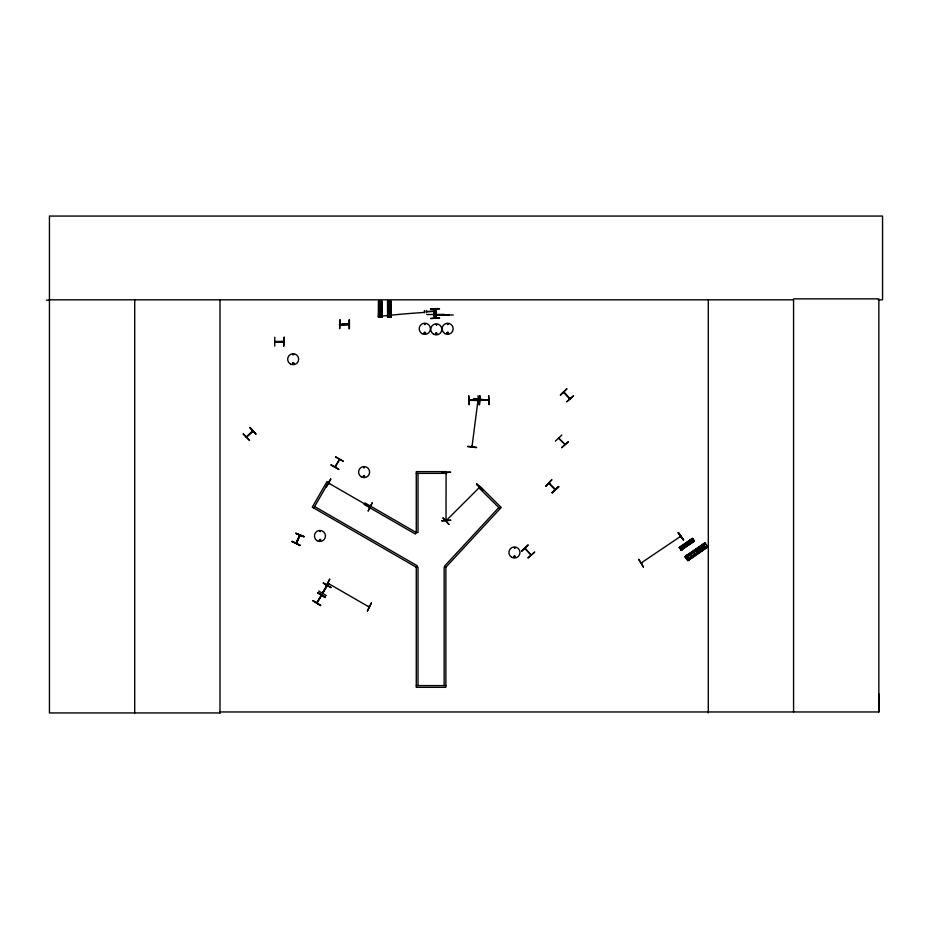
<?xml version="1.0" encoding="UTF-8"?>
<svg xmlns="http://www.w3.org/2000/svg" width="929" height="929" viewBox="0 0 929 929"><rect width="100%" height="100%" fill="white"/><g stroke="black" fill="none" stroke-linecap="round" stroke-linejoin="round"><path stroke-width="1.39" d="M878.207 299.823L882.55 299.823L882.55 216.062L49.446 216.062L49.446 712.938L220.127 712.938L220.01 711.962L878.846 711.962L878.973 693.998M327.937 583.296L328.715 583.76M369.266 606.742L368.407 606.254L369.185 606.695M323.28 592.423L322.398 593.143L327.089 585.816M326.346 586.315L326.834 585.456M642.183 562.649L641.3 562.765M679.796 536.927L680.609 536.37M524.943 548.644L531.028 554.927M530.9 554.787L525.245 548.319M554.927 489.537L548.934 483.277L555.019 489.537M564.937 444.399L558.538 438.233M569.825 398.738L563.706 392.282M564.367 393.106L563.984 392.061L569.802 398.669M554.508 488.956L555.368 489.339M569.268 398.065L570.127 398.402M467.705 446.663L476.531 447.639M482.348 399.505L473.465 398.982L482.337 399.54M472.013 446.663L472.118 445.781M478.029 399.505L477.936 400.364L469.25 400.329L478.18 400.422L477.727 399.47M472.431 446.524L472.455 445.839M478.063 399.691L472.025 446.57M446.443 473.546L446.036 472.78L446.396 473.732M446.477 519.485L446.048 520.17M292.577 363.216C293.634 365.387 293.889 361.695 292.693 363.1M293.634 354.611L292.681 354.739L293.541 354.39M319.344 540.097L320.459 539.795L319.681 540.562M320.795 540.097C318.264 542.408 319.936 537.879 320.633 539.703M363.645 467.612C364.725 465.719 364.377 469.342 363.727 467.264M363.285 476.02C365.004 479.387 364.946 473.116 363.344 476.449M425.25 324.291C424.147 322.444 424.495 325.94 425.285 324.047M424.216 332.93C425.807 331.107 425.099 334.73 424.309 333.07M425.598 333.139C423.949 329.807 423.949 336.077 425.656 332.71M435.422 333.523C437.664 330.921 436.758 336.077 435.515 333.72M436.758 324.883L435.864 324.511L436.665 324.976M435.759 333.523C437.814 331.769 435.596 335.741 436.026 333.058M447.058 332.779C448.115 334.951 448.37 331.258 447.174 332.663M515.061 556.645C513.47 558.468 514.178 554.845 514.968 556.506M515.223 556.854C513.958 553.533 513.11 559.525 515.316 556.645M446.036 519.485L446.895 520.391L446.234 521.053M295.979 543.163L299.661 535.081M296.014 543.07L296.665 542.385L296.316 543.279M299.289 535.789L299.591 535.174M299.986 535.29L299.695 535.975M434.586 313.236L435.573 313.224M549.875 483.672L549.167 483.01M479.805 487.481L478.946 487.713M334.974 466.718L339.596 459.332M339.666 459.332L335.195 466.95M321.062 596.267L321.225 595.175M321.446 595.512L317.056 603.026M322.433 593.027L326.671 585.572M434.772 313.131L434.598 313.851M293.843 363.773C292.798 360.092 291.961 366.444 293.924 363.158M319.518 531.098L320.284 531.69L319.704 530.923M363.587 475.938C364.331 478.249 364.876 474.858 363.843 475.787M448.01 324.395C447.29 322.34 447.093 325.928 448.103 324.047M514.875 548.133L514.213 547.46L514.771 548.191M299.951 545.52L292.078 541.375L299.974 545.474M304.05 536.544L295.77 533.304L304.038 536.579M297.675 540.457L296.374 543.233L299.951 535.209M479.724 400.027L480.769 400.422M274.798 341.512L275.867 341.918M340.107 324.151L341.036 324.523M348.863 324.488C325.858 326.207 352.312 321.957 347.992 324.662M642.16 562.765L641.277 562.893L680.539 536.416L679.877 536.869M680.794 536.672L680.051 537.125M326.172 486.633L330.596 478.946M326.497 486.819L330.887 479.109M369.173 506.572L369.765 506.897M325.719 586.907L329.783 578.999L325.824 586.965M328.68 583.691L328.076 583.366M330.979 465.081L338.679 469.482M335.659 456.963L343.347 461.399M313.747 508.024L328.552 482.395L327.054 481.524L312.26 507.153L416.273 567.213L418.004 567.213L418.004 685.59M325.208 597.475L317.764 592.609L325.231 597.417M318.693 591.007L326.311 595.547M323.373 582.889L331.038 587.36M321.585 595.373L316.835 602.782L321.144 595.268M322.839 593.19L327.078 585.734M247.114 436.723L246.29 437.025M252.816 431.265L246.499 437.245M293.61 363.634L293.018 363.878M448.242 333.546C448.695 329.934 445.107 334.8 448.324 333.337M479.759 400.376L480.525 399.969M488.608 399.969L479.875 400.422M274.984 341.466L283.647 341.466L282.648 341.918M476.531 484.206L483.196 490.094L476.844 483.881M446.35 520.948L446.594 520.194M448.881 524.409L442.901 517.836L448.916 524.374M482.883 490.407L476.565 484.16L480.223 487.679M446.025 520.763L480.281 486.587L501.207 507.513L499.988 508.732L478.946 487.853L479.573 487.214M560.292 394.918L566.69 388.763M560.547 395.185L566.922 388.996M563.81 392.386L569.895 398.669M566.899 401.734L573.53 395.824L566.818 401.642M555.368 441.136L561.836 435.039M561.72 447.685L568.351 441.774L561.639 447.592M545.857 486.192L551.907 479.678L545.869 486.204M552.093 492.625L558.77 486.761L552.047 492.579M552.14 492.672L558.515 486.494M552.36 492.904L558.735 486.726M521.494 551.106L527.904 544.951M521.75 551.373L528.125 545.184M528.102 557.923L534.732 552.012L528.02 557.83M243.305 433.936L249.483 440.323M250.052 427.433L255.87 434.157L250.017 427.456M252.56 430.917L246.359 436.955L252.955 431.137M679.378 547.622L692.558 538.483M679.447 547.738L692.674 538.669M679.563 547.901L692.79 538.832M679.703 548.098L692.86 538.936M693.011 539.157L679.773 548.203L679.227 547.413L692.43 538.309L694.381 541.108L681.178 550.212M693.8 540.26L680.585 549.364L693.917 540.446M680.818 549.689L693.94 540.469M694.056 540.632L680.922 549.84L694.242 540.91M681.062 550.049L694.335 541.05M685.196 556.761L704.983 543.105M705.006 543.14L685.219 556.796L687.936 560.686L707.724 547.03L704.786 542.815L685.01 556.494L685.892 557.76M685.335 556.959L705.181 543.395M705.274 543.523L685.497 557.203L705.343 543.616M685.707 557.516L705.448 543.779M686.09 558.015L686.856 559.142M687.518 557.748L687.355 557.528M687.054 559.421L705.668 546.554M687.112 559.502L705.726 546.635M687.239 559.688L707.05 546.066M687.379 559.885L707.387 546.542M687.762 560.442L707.515 546.74M687.866 560.605L707.654 546.937M678.193 532.828L683.605 539.877L678.24 532.793M252.282 431.706L252.676 430.859M328.866 482.894L329.644 483.335M436.688 334.208L436.084 334.289M329.458 483.614L328.715 483.161L369.812 506.874M328.169 583.017L328.866 583.412M296.293 543.198L300.102 535.22L298.743 537.856M479.91 399.981L488.515 400.271M348.805 324.546L340.258 324.744M389.344 317.079L389.054 316.406M558.817 438.093L564.867 444.329M439.487 308.939L430.603 309.136M430.603 308.683L439.475 308.602M426.399 311.389L433.797 311.32L426.411 311.889M433.808 311.447L436.003 311.436M433.808 311.691L436.003 311.679M434.586 313.05L435.573 313.038M434.586 313.41L435.573 313.41M434.586 313.665L435.573 313.654M434.598 314.037L435.585 314.025M426.783 314.548L444.167 314.397M478.098 395.684L478.272 404.556M488.573 395.684L489.084 404.556M469.273 404.614L468.727 395.742L469.145 404.614M489.13 404.556L488.7 395.684M441.798 472.327L450.67 472.222L441.798 472.756M46.45 300.172L49.446 300.16M49.446 299.823L793.575 299.823M391.004 317.265L387.579 317.277L387.579 301.24L391.004 301.228L390.935 317.265M378.684 302.866L381.645 302.866M387.811 302.866L390.772 302.866M378.684 303.957L381.645 303.957M387.811 303.957L390.772 303.957M378.684 305.583L381.645 305.583M387.811 305.583L390.772 305.583M378.684 307.023L381.645 307.023M387.811 307.023L390.772 307.023M378.684 308.649L381.645 308.649M387.811 308.649L390.772 308.649M378.684 315.639L381.645 315.639M387.811 315.639L390.772 315.639M381.877 317.265L378.451 317.277L378.451 301.24L381.877 301.228L381.807 317.265M340.107 319.866L339.619 328.738L339.979 319.866M348.99 319.866L349.107 328.738M342.069 324.418L347.167 324.418M274.798 337.227L274.729 346.111M274.938 341.918L283.682 341.918M478.121 399.969L469.273 399.981L478.133 400.399M416.273 473.372L445.874 473.372L445.874 471.642L416.273 471.642L416.273 532.561L415.414 534.059L364.145 504.459L365.016 502.961L416.273 532.561L418.004 532.561L418.004 473.372M416.273 685.59L445.874 685.59M473.476 398.959L482.302 399.934M467.74 446.303L476.565 447.313M283.484 341.466L274.821 341.86M369.37 506.224L369.905 506.526M295.794 533.246L303.876 536.939M292.031 541.491L300.137 545.126M336.031 466.068L335.694 466.091M328.715 583.679L328.018 583.284L369.034 606.962M335.694 456.905L343.382 461.341M331.165 464.755L338.853 469.191M314.617 506.526L417.133 565.715L416.273 567.213L416.273 687.321L445.874 687.321L445.874 567.213L499.79 509.046L498.525 507.873L444.608 566.04L445.874 567.213L444.143 567.213L444.143 685.59M323.187 583.215L330.875 587.651M317.741 592.644L325.429 597.08M317.579 592.923L325.266 597.37M317.59 602.097L316.835 602.782M313.015 600.831L320.702 605.267M680.527 548.807L680.818 548.203M686.566 558.166L687.379 557.667M249.785 427.688L255.905 434.11M243.224 434.029L249.46 440.334M702.974 544.487L705.494 548.145M701.639 545.416L704.159 549.062M699.63 546.798L702.15 550.456M697.842 548.029L700.361 551.675M691.211 539.412L692.895 541.851M690.317 540.028L692 542.466M695.833 549.411L698.353 553.069M688.981 540.957L690.665 543.395M687.785 541.77L689.469 544.208M686.45 542.699L688.134 545.137M687.216 555.368L689.748 559.014M680.702 546.67L682.385 549.109M680.051 546.519L682.292 549.771M686.217 555.159L689.434 560.129M679.947 546.589L682.188 549.84M679.366 547.587L681.178 550.223M678.565 532.572L683.581 539.9M678.298 532.758L683.303 540.086M555.252 489.223L548.934 483.277M446.025 520.228L446.083 472.838M446.489 472.931L446.396 473.639M435.991 309.09L436.107 317.962M435.596 309.09L435.678 317.973L435.538 309.09M434.528 309.102L434.633 317.973M434.424 309.102L434.505 317.973M434.064 309.102L434.18 317.985M426.399 310.53L426.411 312.748M424.425 310.541L424.437 312.759M479.643 395.742L479.631 404.614M878.846 711.962L878.846 298.859L793.575 298.859L793.575 711.962M708.293 299.823L708.293 712.938M453.271 314.977L438.604 314.977M390.737 301.228L390.772 317.265M390.552 301.228L390.54 317.265L390.424 301.228M390.168 301.228L390.192 317.265M389.983 301.228L389.959 317.265M388.612 317.277L388.624 301.24L388.392 317.277M388.357 301.24L388.229 317.277M388.032 301.24L388.171 317.277M387.811 301.24L387.974 317.277M387.602 301.24L387.788 317.277M381.645 301.228L381.645 317.265M381.424 301.228L381.413 317.265M381.227 301.228L381.285 317.265M381.099 301.228L381.064 317.265M380.855 301.228L380.844 317.265M379.496 317.277L379.264 301.24M379.044 301.24L378.904 317.277M378.846 301.24L378.718 317.277M378.66 301.24L378.533 317.277M349.443 319.866L349.443 328.738M219.999 299.823L219.999 712.938M134.728 299.823L134.728 712.938M382.074 316.092A510.486 268.226 0 0 1 424.437 312.434M687.309 543.337C688.319 545.776 689.121 541.41 687.309 543.337M697.122 550.374C698.631 554.032 699.827 547.483 697.122 550.374M379.531 307.673C380.333 310.181 381.482 305.896 379.531 307.673M388.659 307.673C389.46 310.181 390.61 305.896 388.659 307.673M372.157 502.937L368.198 510.892L372.157 502.937M371.379 603.014L367.419 610.98L371.379 603.014M313.073 600.726L320.517 605.592L313.073 600.726M705.61 544.011L687.042 556.947L705.68 544.104M638.78 559.409L643.391 567.015L638.78 559.409M449.381 314.641L434.83 315.175L449.381 314.641M439.556 317.939L430.684 318.508L439.556 317.939M479.701 395.742L479.306 404.626L479.701 395.742M450.681 520.263L441.809 520.809L450.681 520.263M382.144 316.092L378.196 316.092L382.144 316.22M391.272 316.092L387.323 316.092L391.272 316.22M284.169 337.227L283.693 346.111L284.169 337.227M433.518 334.173A5.551 5.551 0 0 0 441.832 329.365A5.551 5.551 0 0 0 433.518 324.558A5.551 5.551 0 0 0 433.518 334.173M422.01 333.65A5.62 5.62 0 0 0 430.441 328.785A5.62 5.62 0 0 0 422.01 323.919A5.62 5.62 0 0 0 422.01 333.65M444.863 333.581A5.539 5.539 0 0 0 453.178 328.785A5.539 5.539 0 0 0 444.863 323.989A5.539 5.539 0 0 0 444.863 333.581M511.682 557.295A5.539 5.539 0 0 0 519.996 552.488A5.539 5.539 0 0 0 511.682 547.692A5.539 5.539 0 0 0 511.682 557.295M361.346 476.891A5.539 5.539 0 0 0 369.649 472.095A5.539 5.539 0 0 0 361.346 467.299A5.539 5.539 0 0 0 361.346 476.891M290.405 363.982A5.504 5.504 0 0 0 298.662 359.221A5.504 5.504 0 0 0 290.405 354.448A5.504 5.504 0 0 0 290.405 363.982M317.172 540.748A5.539 5.539 0 0 0 325.475 535.952A5.539 5.539 0 0 0 317.172 531.156A5.539 5.539 0 0 0 317.172 540.748"/></g></svg>
